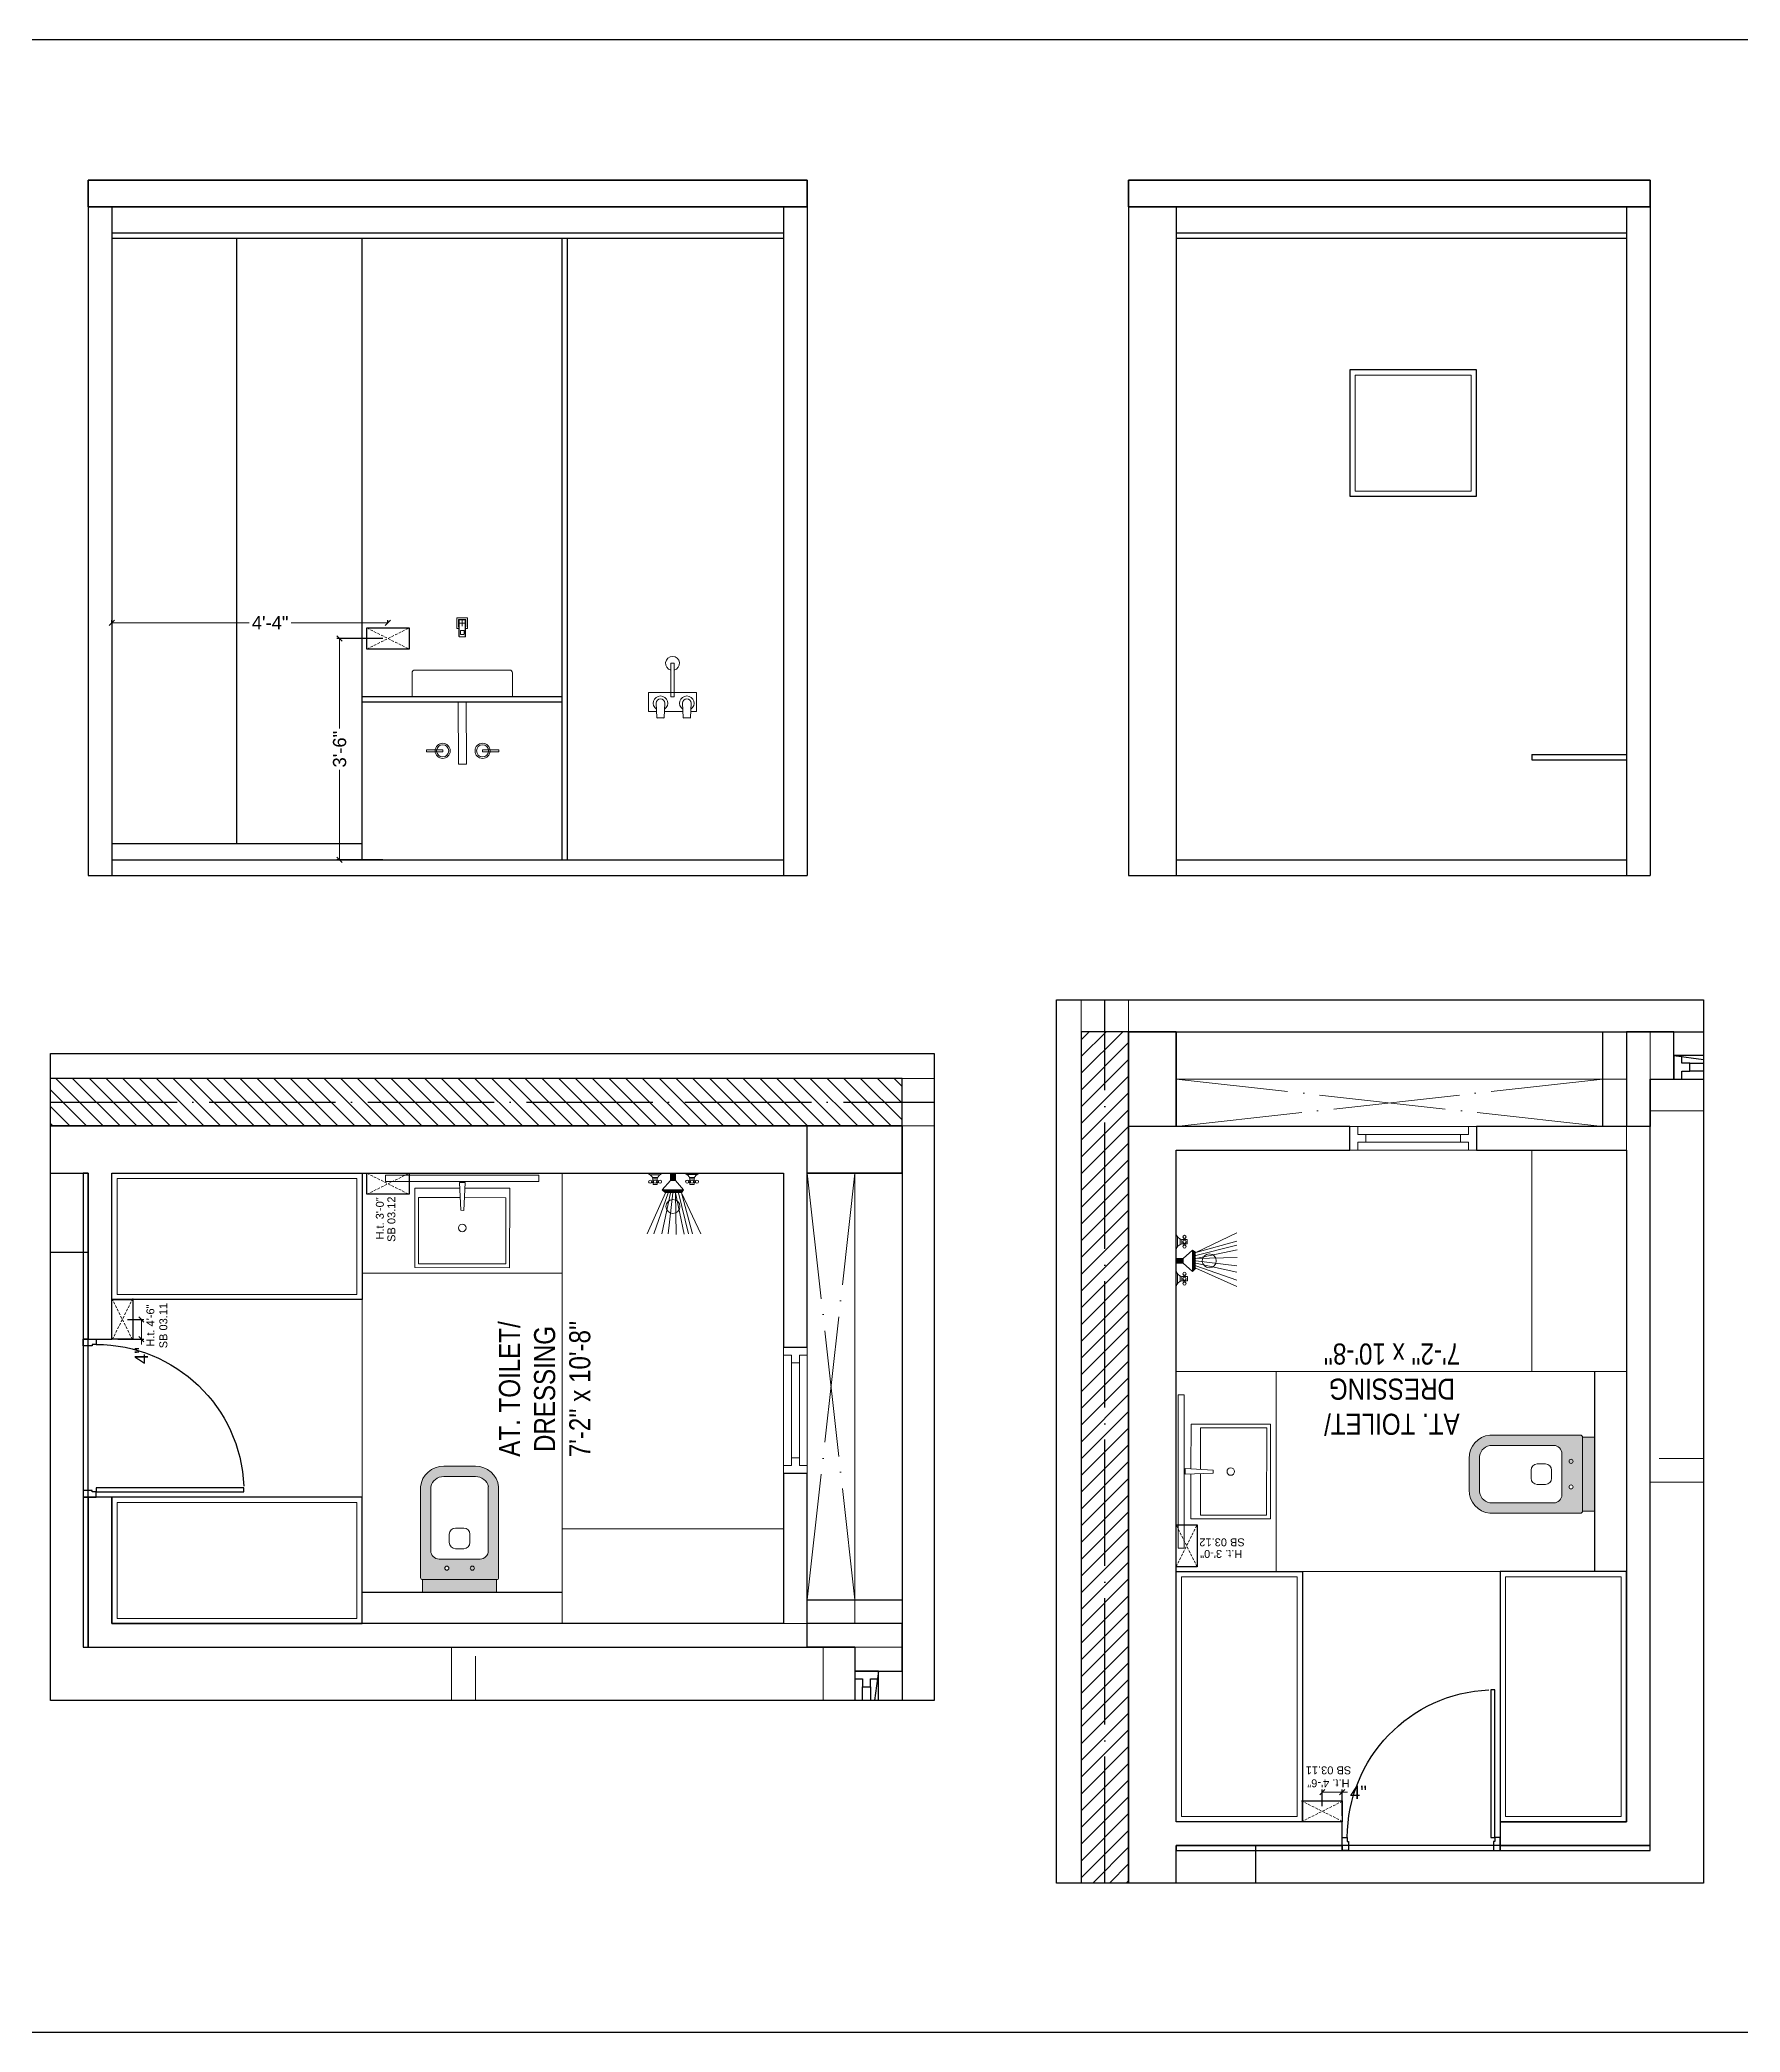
# Model space of a CAD drawing. Header units: millimetres. Extents: x 56222 to 3066687, y -650199 to -121287.
# Drawn here: x 157584.4 to 157907.1, y -179034.3 to -178656.1 of the extents above; entities that cross this region are included whole.
import ezdxf

# ---------------------------------------------------------------- set-up
doc = ezdxf.new("R2010")
doc.units = ezdxf.units.MM
doc.header["$MEASUREMENT"] = 0
doc.header["$PDMODE"] = 35
for name, pattern in [('ACAD_ISO02W100', [15, 12, -3]), ('ACAD_ISO04W100', [30, 24, -3, 0, -3]), ('DASHED', [0.75, 0.5, -0.25])]:
    doc.linetypes.add(name, pattern=pattern)
doc.layers.get('Defpoints').update_dxf_attribs({"color": 220})
for name, color, linetype in [('AR DOOR', 40, 'Continuous'), ('AR ELE-5', 134, 'Continuous'), ('str coll', 6, 'Continuous')]:
    doc.layers.add(name, color=color, linetype=linetype)
for name, color, linetype, lineweight in [('COLUMN', 1, 'Continuous', 30), ('dim05', 1, 'Continuous', 13), ('Electrical', 84, 'Continuous', 30), ('ELEVATION ( SPIRAL STAIR )', 250, 'Continuous', 9), ('FIRST FLOOR ( TEXT )', 7, 'Continuous', 9), ('Flooring', 253, 'Continuous', 30), ('FURNITURE', 32, 'Continuous', 9), ('GROUND FLOOR', 7, 'Continuous', 9), ('GROUND FLOOR  ( HATCH )', 251, 'Continuous', 9), ('GROUND FLOOR  ( PLINE )', 251, 'Continuous', 30), ('HACHA', 253, 'Continuous', 5), ('INT-MISCELLENOUS', 250, 'Continuous', 0), ('SECOND FLOOR', 7, 'Continuous', 9), ('SECOND FLOOR  ( PLINE )', 251, 'Continuous', 30), ('SECOND FLOOR ( DW_RAIL )', 7, 'Continuous', 9), ('SECOND FLOOR ( PLine )', 7, 'Continuous', 30), ('UTILITY', 48, 'Continuous', 9), ('wall', 7, 'Continuous', 30), ('X_PLOT', 1, 'Continuous', 9), ('XX~SLAB ( BEAM )~ ( DIM )', 7, 'Continuous', 9), ('XX~STR BEAM', 5, 'ACAD_ISO02W100', 9)]:
    doc.layers.add(name, color=color, linetype=linetype, lineweight=lineweight)
doc.layers.add('XX~SLAB ( PLINE )', color=251, linetype='Continuous', plot=False)
doc.styles.add('Arial', font='arial.ttf')
doc.styles.add('KATHA', font='swissc.ttf')
doc.styles.get("Standard").update_dxf_attribs({"font": 'arial.ttf', "height": 6})
doc.dimstyles.new('ISO-25', dxfattribs={"dimtxt": 2.5, "dimasz": 1, "dimexe": 0.5, "dimexo": 1, "dimtad": 0, "dimdec": 1, "dimlunit": 4, "dimtxsty": 'Standard', "dimblk": 'OBLIQUE', "dimcen": 2.5, "dimclrd": 1, "dimclre": 1, "dimclrt": 5, "dimadec": 0, "dimazin": 0, "dimtfac": 1, "dimtdec": 1, "dimtmove": 0, "dimatfit": 3, "dimfxl": 1, "dimlwd": -1, "dimarcsym": 0})

# ---------------------------------------------------------------- blocks, each defined once
blk = doc.blocks.new('*U117')
for points in [[(-1160, 0), (-1120, 0), (-1120, 30), (-1110, 30), (-1110, 100), (-1160, 100)], [(0, 0), (0, -1120), (-30, -1120), (-30, 0)], [(40, 0), (0, 0), (0, 30), (-10, 30), (-10, 100), (40, 100)]]:
    blk.add_lwpolyline(points, close=True)
at = {"layer": 'AR ELE-5', "linetype": 'ByBlock', "ltscale": 15}
blk.add_arc((2, 1), 1122, 180.0347, 267.627, dxfattribs=at)
blk = doc.blocks.new('A$C3EC62B37')
at = {"layer": 'FURNITURE', "lineweight": 30, "ltscale": 0.25, "true_color": 0xffffff}
h = blk.add_hatch(color=7, dxfattribs=at)
h.dxf.hatch_style = 1
h.paths.add_polyline_path([(-12.22, 0), (-12.22, 2.35), (-26.26, 2.35), (-26.26, 0)])
h.paths.add_polyline_path([(-26.26, 2.35), (-12.22, 2.35, 0.414214), (-11.83, 2.74), (-11.83, 19.96, 0.388639), (-16.24, 23.87), (-22.38, 23.87, 0.379499), (-26.65, 19.96), (-26.65, 2.74, 0.414214)])
h.paths.add_polyline_path([(-15.35, 6.26), (-23.13, 6.26, -0.414214), (-24.7, 7.83), (-24.7, 19.96, -0.349567), (-22.37, 21.91), (-16.24, 21.91, -0.364948), (-13.78, 19.96), (-13.78, 7.83, -0.414214)], flags=16)
h.paths.add_polyline_path([(-18.46, 8.22), (-20.02, 8.22, -0.414214), (-21.2, 9.39), (-21.2, 10.96, -0.414214), (-20.02, 12.13), (-18.46, 12.13, -0.414214), (-17.28, 10.96), (-17.28, 9.39, -0.414214)], flags=0)
h.paths.add_polyline_path([(-22.06, 4.53, -1), (-21.27, 4.53, -1)], flags=16)
at = {"layer": 'FURNITURE', "color": 0, "linetype": 'ByBlock', "lineweight": -2}
for p, q in [((-22.24, 23.87), (-16.24, 23.87)), ((-26.65, 2.74), (-26.65, 19.96)), ((-24.7, 7.83), (-24.7, 19.96)), ((-22.24, 21.91), (-16.24, 21.91)), ((-13.78, 7.83), (-13.78, 19.96)), ((-11.83, 2.74), (-11.83, 19.96)), ((-20.02, 12.13), (-18.46, 12.13)), ((-21.2, 9.39), (-21.2, 10.96)), ((-20.02, 8.22), (-18.46, 8.22)), ((-17.28, 9.39), (-17.28, 10.96)), ((-23.13, 6.26), (-15.35, 6.26)), ((-26.26, 2.35), (-12.22, 2.35)), ((-26.26, 2.35), (-26.26, 0)), ((-26.26, 0), (-12.22, 0)), ((-26.26, 0), (-12.22, 0)), ((-12.22, 2.35), (-12.22, 0))]:
    blk.add_line(p, q, dxfattribs=at)
for centre in [(-21.66, 4.53), (-16.81, 4.53)]:
    blk.add_circle(centre, 0.391, dxfattribs=at)
for centre, radius, start, end in [((-22.31, 19.5), 4.37, 89.0873, 174.0395), ((-16.17, 19.5), 4.37, 5.9605, 90.9127), ((-22.31, 19.48), 2.44, 88.437, 168.6348), ((-16.17, 19.48), 2.44, 11.3652, 91.563), ((-20.02, 10.96), 1.17, 90, 180), ((-18.46, 10.96), 1.17, 0, 90), ((-23.13, 7.83), 1.57, 180, 270), ((-20.02, 9.39), 1.17, 180, 270), ((-18.46, 9.39), 1.17, 270, 0), ((-15.35, 7.83), 1.57, 270, 0), ((-26.26, 2.74), 0.391, 180, 270), ((-12.22, 2.74), 0.391, 270, 0)]:
    blk.add_arc(centre, radius, start, end, dxfattribs=at)
blk = doc.blocks.new('A$C07311617')
at = {"layer": 'UTILITY'}
h = blk.add_hatch(color=7, dxfattribs=at)
h.paths.add_polyline_path([(-3.13, 2.02), (-3.13, 0), (-3.74, 0), (-3.74, 0.46), (-3.74, 1.42)])
h.paths.add_polyline_path([(-3.13, 0), (-3.13, -0.46), (-3.13, -2.02), (-3.74, -1.59), (-3.74, -0.46), (-3.74, 0)])
h = blk.add_hatch(color=7, dxfattribs=at)
h.paths.add_polyline_path([(0, 0.46), (0, 0), (-1.35, 0), (-1.35, 0.46)])
h.paths.add_polyline_path([(0, 0), (0, -0.46), (-1.35, -0.46), (-1.35, 0)])
at = {"layer": 'UTILITY', "color": 7}
for p, q in [((-3.74, 1.42), (-11.52, 4.9)), ((-1.74, 3.79), (-1.74, 4.05)), ((-1.47, 3.79), (-1.47, 4.05)), ((-0.8, 3.9), (-0.8, 2.88)), ((-0.27, 2.44), (-0.27, 4.33)), ((-3.74, 0.94), (-11.52, 3.66)), ((-3.74, 0.46), (-11.52, 2.15)), ((-3.74, 0), (-11.52, 0.93)), ((-3.13, 2.02), (-3.74, 1.42)), ((-3.13, -0.46), (-3.13, 2.02)), ((-1.35, 0.46), (-3.13, 2.02)), ((-3.13, 0.46), (-3.13, 1.42)), ((-1.74, 2.99), (-1.74, 2.72)), ((-1.47, 2.99), (-1.47, 2.72)), ((-1.35, -0.46), (-1.35, 0.46)), ((-1.35, 0.46), (0, 0.46)), ((0, -0.46), (0, 0.46)), ((-3.74, -0.46), (-11.62, -0.61)), ((-3.74, -0.46), (-11.57, -2.09)), ((-3.74, -1.03), (-11.52, -2.96)), ((-3.74, -1.59), (-11.52, -5.3)), ((-3.74, -1.59), (-11.52, -3.73)), ((-3.74, -1.59), (-3.13, -2.02)), ((-3.13, -0.46), (-3.13, -2.02)), ((-1.35, -0.46), (-3.13, -2.02)), ((-1.74, -3.22), (-1.74, -2.95)), ((-1.47, -3.22), (-1.47, -2.95)), ((-1.35, -0.46), (0, -0.46)), ((-0.8, -4.13), (-0.8, -3.11)), ((-0.27, -2.68), (-0.27, -4.56)), ((-1.74, -4.02), (-1.74, -4.29)), ((-1.47, -4.02), (-1.47, -4.29))]:
    blk.add_line(p, q, dxfattribs=at)
for points in [[(-1.07, 2.99), (-2.14, 2.99), (-2.14, 3.79), (-1.07, 3.79)], [(-1.07, -3.22), (-2.14, -3.22), (-2.14, -4.02), (-1.07, -4.02)]]:
    blk.add_lwpolyline(points, close=True, dxfattribs=at)
for points in [[(-1.35, 0.46), (-3.13, 2.02)], [(-3.13, -2.02), (-1.35, -0.46)]]:
    blk.add_lwpolyline(points, dxfattribs=at)
for centre, radius in [((-1.6, 4.32), 0.298), ((-6.31, 0), 1.33), ((-1.6, 3.39), 0.298), ((-1.6, 2.45), 0.298), ((-1.6, -2.69), 0.298), ((-1.6, -3.62), 0.298), ((-1.6, -4.55), 0.298)]:
    blk.add_circle(centre, radius, dxfattribs=at)
for centre, start, end in [((-1.47, 5.26), 285.2551, 344.7449), ((-1.47, 1.52), 15.2551, 74.7449), ((-1.47, -1.75), 285.2551, 344.7449), ((-1.47, -5.49), 15.2551, 74.7449)]:
    blk.add_arc(centre, 1.52, start, end, dxfattribs=at)
blk = doc.blocks.new('_Oblique')
at = {"layer": 'wall', "color": 0, "lineweight": -2}
blk.add_line((-0.5, -0.5), (0.5, 0.5), dxfattribs=at)
blk = doc.blocks.new('*D304')
at = {"layer": 'Defpoints', "color": 0, "lineweight": 25, "transparency": 16777216}
for p in [(157600.05, -178899.04, -0.13), (157598.18, -178902.79, -0.13), (157603.66, -178902.79)]:
    blk.add_point(p, dxfattribs=at)
at = {"layer": 'dim05', "color": 1, "linetype": 'Continuous', "lineweight": -2, "transparency": 16777216}
for p, q in [((157601.05, -178899.04), (157604.16, -178899.04)), ((157599.18, -178902.79), (157604.16, -178902.79))]:
    blk.add_line(p, q, dxfattribs=at)
at = {"layer": 'dim05', "color": 1, "linetype": 'Continuous', "transparency": 16777216}
for p, q in [((157603.66, -178899.04), (157603.66, -178902.79)), ((157603.66, -178902.79), (157603.66, -178903.79))]:
    blk.add_line(p, q, dxfattribs=at)
at = {"layer": 'dim05', "color": 1, "transparency": 16777216}
for p, rotation in [((157603.66, -178899.04), 90), ((157603.66, -178902.79), 270)]:
    blk.add_blockref('_Oblique', p, dxfattribs=dict(at, rotation=rotation))
at = {"layer": 'dim05', "color": 5, "lineweight": 25, "transparency": 16777216, "insert": (157603.66, -178905.9), "char_height": 2.5, "attachment_point": 5, "rotation": 90, "style": 'Arial'}
blk.add_mtext('4"', dxfattribs=at)
blk = doc.blocks.new('*D305')
at = {"layer": 'Defpoints', "color": 0, "lineweight": 25, "transparency": 16777216}
for p in [(157831.54, -178988.81), (157827.79, -178992.42, -0.13), (157831.54, -178994.29, -0.13)]:
    blk.add_point(p, dxfattribs=at)
at = {"layer": 'dim05', "color": 1, "linetype": 'Continuous', "lineweight": -2, "transparency": 16777216}
for p, q in [((157827.79, -178991.42), (157827.79, -178988.31)), ((157831.54, -178993.29), (157831.54, -178988.31))]:
    blk.add_line(p, q, dxfattribs=at)
at = {"layer": 'dim05', "color": 1, "linetype": 'Continuous', "transparency": 16777216}
for p, q in [((157827.79, -178988.81), (157831.54, -178988.81)), ((157831.54, -178988.81), (157832.54, -178988.81))]:
    blk.add_line(p, q, dxfattribs=at)
at = {"layer": 'dim05', "color": 1, "transparency": 16777216, "rotation": 180}
blk.add_blockref('_Oblique', (157827.79, -178988.81), dxfattribs=at)
at = {"layer": 'dim05', "color": 1, "transparency": 16777216}
blk.add_blockref('_Oblique', (157831.54, -178988.81), dxfattribs=at)
at = {"layer": 'dim05', "color": 5, "lineweight": 25, "transparency": 16777216, "insert": (157834.65, -178988.81), "char_height": 2.5, "attachment_point": 5, "style": 'Arial'}
blk.add_mtext('4"', dxfattribs=at)
blk = doc.blocks.new('28')
at = {"layer": 'INT-MISCELLENOUS'}
for p, q in [((2734, 15226), (2801, 15226)), ((2734, 15158), (2734, 15225)), ((2744, 15215), (2744, 15169)), ((2744, 15214), (2744, 15170)), ((2791, 15215), (2745, 15215)), ((2745, 15214), (2745, 15170)), ((2746, 15213), (2745, 15191)), ((2745, 15190), (2745, 15169)), ((2790, 15215), (2746, 15215)), ((2790, 15215), (2746, 15215)), ((2746, 15213), (2748, 15212)), ((2789, 15213), (2747, 15213)), ((2748, 15212), (2748, 15105)), ((2788, 15192), (2748, 15192)), ((2763, 15192), (2773, 15192)), ((2768, 15212), (2768, 15172)), ((2788, 15212), (2790, 15213)), ((2788, 15105), (2788, 15212)), ((2791, 15191), (2790, 15213)), ((2791, 15170), (2791, 15214)), ((2791, 15169), (2791, 15190)), ((2792, 15169), (2792, 15215)), ((2792, 15170), (2792, 15214)), ((2802, 15225), (2802, 15158)), ((2747, 15158), (2734, 15158)), ((2745, 15169), (2745, 15169)), ((2745, 15169), (2747, 15169)), ((2746, 15168), (2747, 15168)), ((2746, 15168), (2747, 15168)), ((2747, 15166), (2747, 15105)), ((2788, 15104), (2748, 15104)), ((2748, 15104), (2748, 15104)), ((2756, 15143), (2756, 15122)), ((2778, 15145), (2758, 15145)), ((2758, 15120), (2778, 15120)), ((2780, 15122), (2780, 15143)), ((2788, 15104), (2788, 15104)), ((2789, 15169), (2790, 15169)), ((2789, 15168), (2791, 15168)), ((2789, 15168), (2790, 15168)), ((2789, 15168), (2790, 15168)), ((2789, 15105), (2789, 15166)), ((2801, 15158), (2789, 15158)), ((2790, 15169), (2790, 15169))]:
    blk.add_line(p, q, dxfattribs=at)
for centre, radius, start, end in [((2734, 15225), 0.5, 90, 180), ((2745, 15215), 0.5, 90, 180), ((2746, 15214), 1.75, 90, 180), ((2746, 15214), 1.54, 90, 180), ((2745, 15190), 0.5, 176.8709, 180.0001), ((2747, 15213), 0.5, 90, 176.8709), ((2789, 15213), 0.5, 3.1291, 90), ((2790, 15214), 1.75, 0, 90), ((2790, 15214), 1.54, 0, 90), ((2791, 15215), 0.5, 0, 90), ((2790, 15190), 0.5, 0, 3.1291), ((2801, 15225), 0.5, 0, 90), ((2734, 15158), 0.5, 180, 270), ((2746, 15170), 1.75, 180, 270), ((2745, 15169), 0.5, 180, 270), ((2746, 15170), 1.54, 180, 270), ((2745, 15169), 0.5, 180.0001, 270), ((2748, 15105), 0.5, 180, 270), ((2788, 15105), 0.5, 270, 0), ((2790, 15170), 1.75, 270, 0), ((2790, 15170), 1.54, 270, 0), ((2790, 15169), 0.5, 270, 359.9999), ((2791, 15169), 0.5, 270, 0), ((2801, 15158), 0.5, 270, 0)]:
    blk.add_arc(centre, radius, start, end, dxfattribs=at)
blk.add_ellipse((2789, 15166), major_axis=(0, -3.5), ratio=0.087489, start_param=4.267199, end_param=4.712542, dxfattribs=at)
for points, knots in [([(2747, 15169), (2747, 15169), (2747, 15169), (2747, 15169), (2747, 15168), (2747, 15167), (2747, 15167), (2747, 15166)], [0.1341546, 0.1341546, 0.1341546, 0.1341546, 0.2729105, 0.4084535, 0.5742392, 0.7712264, 1, 1, 1, 1]), ([(2756, 15143), (2756, 15143), (2756, 15144), (2756, 15144), (2757, 15145), (2757, 15145), (2758, 15145)], [0, 0, 0, 0, 0.263778, 0.516477, 0.767899, 1, 1, 1, 1]), ([(2758, 15120), (2757, 15120), (2757, 15120), (2756, 15121), (2756, 15122), (2756, 15122), (2756, 15122)], [0, 0, 0, 0, 0.263778, 0.516477, 0.767899, 1, 1, 1, 1]), ([(2778, 15145), (2778, 15145), (2779, 15145), (2780, 15144), (2780, 15144), (2780, 15143), (2780, 15143)], [0, 0, 0, 0, 0.263778, 0.516477, 0.767899, 1, 1, 1, 1]), ([(2780, 15122), (2780, 15122), (2780, 15121), (2780, 15121), (2779, 15120), (2778, 15120), (2778, 15120)], [0, 0, 0, 0, 0.263778, 0.516477, 0.767899, 1, 1, 1, 1]), ([(2789, 15168), (2789, 15168), (2789, 15168), (2789, 15169), (2789, 15169), (2789, 15169), (2789, 15169), (2789, 15169)], [0, 0, 0, 0, 0.01693, 0.2332864, 0.4356781, 0.6238469, 0.7791071, 0.7791071, 0.7791071, 0.7791071])]:
    blk.add_open_spline(points, degree=3, knots=knots, dxfattribs=at)
blk = doc.blocks.new('*D307')
at = {"layer": 'Defpoints', "color": 0, "lineweight": 25, "transparency": 16777216}
for p in [(157650.46, -178769.78), (157641.29, -178811.78), (157650.46, -178811.78)]:
    blk.add_point(p, dxfattribs=at)
at = {"layer": 'dim05', "color": 1, "linetype": 'Continuous', "lineweight": -2, "transparency": 16777216}
for p, q in [((157649.46, -178769.78), (157640.79, -178769.78)), ((157649.46, -178811.78), (157640.79, -178811.78))]:
    blk.add_line(p, q, dxfattribs=at)
at = {"layer": 'dim05', "color": 1, "linetype": 'Continuous', "transparency": 16777216}
for p, q in [((157641.29, -178769.78), (157641.29, -178786.83)), ((157641.29, -178811.78), (157641.29, -178794.72))]:
    blk.add_line(p, q, dxfattribs=at)
at = {"layer": 'dim05', "color": 1, "transparency": 16777216}
for p, rotation in [((157641.29, -178769.78), 90), ((157641.29, -178811.78), 270)]:
    blk.add_blockref('_Oblique', p, dxfattribs=dict(at, rotation=rotation))
at = {"layer": 'dim05', "color": 5, "lineweight": 25, "transparency": 16777216, "insert": (157641.29, -178790.78), "char_height": 2.5, "attachment_point": 5, "rotation": 90, "style": 'Arial'}
blk.add_mtext('3\'-6"', dxfattribs=at)
blk = doc.blocks.new('*D308')
at = {"layer": 'Defpoints', "color": 0, "lineweight": 25, "transparency": 16777216}
for p in [(157598.05, -178766.78), (157598.05, -178767.78, -0.13), (157650.46, -178767.78)]:
    blk.add_point(p, dxfattribs=at)
at = {"layer": 'dim05', "color": 1, "linetype": 'Continuous', "lineweight": -2, "transparency": 16777216}
for p, q in [((157598.05, -178766.78), (157598.05, -178766.28)), ((157650.46, -178766.78), (157650.46, -178766.28))]:
    blk.add_line(p, q, dxfattribs=at)
at = {"layer": 'dim05', "color": 1, "linetype": 'Continuous', "transparency": 16777216}
for p, q in [((157598.05, -178766.78), (157624.1, -178766.78)), ((157650.46, -178766.78), (157632.1, -178766.78))]:
    blk.add_line(p, q, dxfattribs=at)
at = {"layer": 'dim05', "color": 1, "transparency": 16777216, "rotation": 180}
blk.add_blockref('_Oblique', (157598.05, -178766.78), dxfattribs=at)
at = {"layer": 'dim05', "color": 1, "transparency": 16777216}
blk.add_blockref('_Oblique', (157650.46, -178766.78), dxfattribs=at)
at = {"layer": 'dim05', "color": 5, "lineweight": 25, "transparency": 16777216, "insert": (157628.1, -178766.78), "char_height": 2.5, "attachment_point": 5, "style": 'Arial'}
blk.add_mtext('4\'-4"', dxfattribs=at)
blk = doc.blocks.new('404COK-E')
for p, q in [((0.82, 0, 1), (0.7, -2.68, 1)), ((-0.82, 0, 1), (-0.7, -2.68, 1)), ((-0.57, -2.8, 1), (0.57, -2.8, 1))]:
    blk.add_line(p, q)
for centre, radius, start, end in [((0, 0, 1), 1.38, 304.096, 235.904), ((0, 0, 1), 0.824, 0, 180), ((-0.57, -2.68, 1), 0.125, 180, 270), ((0.57, -2.68, 1), 0.125, 270, 0)]:
    blk.add_arc(centre, radius, start, end)

msp = doc.modelspace()

# ---------------------------------------------------------------- hatches: boundary and pattern name
at = {"layer": 'GROUND FLOOR  ( HATCH )'}
h = msp.add_hatch(dxfattribs=at)
h.set_pattern_fill('ANSI31', color=6, scale=18, angle=180, style=0)
h.set_pattern_definition([(225, (274322.7213, -341463.5928), (1.590990258, -1.590990258), [])])
h.paths.add_polyline_path([(157791.035, -178844.418), (157782.035, -178844.418), (157782.035, -179006.046), (157791.035, -179006.046)])
h = msp.add_hatch(dxfattribs=at)
h.set_pattern_fill('ANSI31', color=6, scale=18, angle=90, style=0)
h.set_pattern_definition([(135, (-4871.1203, -295393.975), (-1.590990258, -1.590990258), [])])
h.paths.add_polyline_path([(157748.054, -178862.289), (157748.054, -178853.289), (157586.427, -178853.289), (157586.427, -178862.289)])

# ---------------------------------------------------------------- linework, layer by layer
at = {"color": 6, "lineweight": 30}
for p, q in [((157598.054, -178692.776), (157725.554, -178692.776)), ((157598.054, -178693.776), (157725.554, -178693.776)), ((157800.035, -178692.776), (157885.535, -178692.776)), ((157800.035, -178693.776), (157885.535, -178693.776))]:
    msp.add_line(p, q, dxfattribs=at)
at = {"layer": 'COLUMN', "elevation": -0.126}
for points in [[(157800.035, -178862.418), (157791.035, -178862.418), (157791.035, -178844.418), (157800.035, -178844.418)], [(157730.054, -178871.289), (157730.054, -178862.289), (157748.054, -178862.289), (157748.054, -178871.289)]]:
    msp.add_lwpolyline(points, close=True, dxfattribs=at)
for points in [[(157890.035, -178853.418), (157890.035, -178862.418), (157881.035, -178862.418), (157881.035, -178844.418), (157890.035, -178844.418)], [(157739.054, -178961.289), (157730.054, -178961.289), (157730.054, -178952.289), (157748.054, -178952.289), (157748.054, -178961.289)]]:
    msp.add_lwpolyline(points, dxfattribs=at)
at = {"layer": 'dim05', "color": 1, "lineweight": 35}
for p, q in [((157593.554, -178682.776), (157730.054, -178682.776)), ((157593.554, -178682.776), (157593.554, -178687.837)), ((157730.054, -178682.776), (157730.054, -178687.837)), ((157791.035, -178682.776), (157890.035, -178682.776)), ((157791.035, -178682.776), (157791.035, -178687.837, -0.126)), ((157890.035, -178682.776), (157890.035, -178687.837, -0.126)), ((157593.554, -178687.837), (157730.054, -178687.837)), ((157791.035, -178687.837), (157890.035, -178687.837))]:
    msp.add_line(p, q, dxfattribs=at)
at = {"layer": 'ELEVATION ( SPIRAL STAIR )', "color": 5, "elevation": -0.126}
for points in [[(157679.114, -178872.836), (157679.114, -178871.68), (157650.015, -178871.68), (157650.015, -178872.836)], [(157801.583, -178913.359), (157800.426, -178913.359), (157800.426, -178942.458), (157801.583, -178942.458)]]:
    msp.add_lwpolyline(points, close=True, dxfattribs=at)
at = {"layer": 'Flooring', "ltscale": 4}
for p, q in [((157598.054, -178811.776), (157725.554, -178811.776)), ((157800.035, -178811.776), (157885.535, -178811.776))]:
    msp.add_line(p, q, dxfattribs=at)
at = {"layer": 'FURNITURE', "lineweight": 30}
for p, q in [((157621.804, -178808.776), (157621.804, -178693.776)), ((157645.554, -178811.776, -0.126), (157645.554, -178693.776, -0.126)), ((157867.535, -178791.776, -0.126), (157885.535, -178791.776, -0.126)), ((157867.535, -178791.776, -0.126), (157867.535, -178792.776, -0.126)), ((157867.535, -178792.776, -0.126), (157885.535, -178792.776, -0.126)), ((157645.554, -178808.776), (157598.054, -178808.776)), ((157593.554, -178886.343, -0.126), (157586.427, -178886.343, -0.126)), ((157593.554, -178902.789, -0.126), (157592.592, -178902.789, -0.126)), ((157593.554, -178932.789, -0.126), (157592.592, -178932.789, -0.126)), ((157815.089, -178998.918, -0.126), (157815.089, -179006.046, -0.126)), ((157831.535, -178998.918, -0.126), (157831.535, -178999.88, -0.126)), ((157861.535, -178998.918, -0.126), (157861.535, -178999.88, -0.126))]:
    msp.add_line(p, q, dxfattribs=at)
at = {"layer": 'FURNITURE'}
for p, q in [((157683.554, -178890.289, -0.126), (157645.554, -178890.289, -0.126)), ((157819.035, -178908.918, -0.126), (157819.035, -178946.918, -0.126))]:
    msp.add_line(p, q, dxfattribs=at)
at = {"layer": 'FURNITURE', "elevation": -0.126}
for points in [[(157885.535, -178908.918), (157867.535, -178908.918), (157867.535, -178866.918), (157885.535, -178866.918)], [(157599.054, -178872.289), (157644.554, -178872.289), (157644.554, -178894.289), (157599.054, -178894.289)], [(157664.275, -178878.33), (157664.846, -178878.331), (157665.104, -178873.034), (157664.024, -178873.033)], [(157807.076, -178928.198), (157807.077, -178927.626), (157801.78, -178927.368), (157801.779, -178928.448)], [(157599.054, -178955.789), (157644.554, -178955.789), (157644.554, -178933.789), (157599.054, -178933.789)], [(157683.554, -178956.789), (157683.554, -178938.789), (157725.554, -178938.789), (157725.554, -178956.789)], [(157801.035, -178993.418), (157801.035, -178947.918), (157823.035, -178947.918), (157823.035, -178993.418)], [(157884.535, -178993.418), (157884.535, -178947.918), (157862.535, -178947.918), (157862.535, -178993.418)]]:
    msp.add_lwpolyline(points, close=True, dxfattribs=at)
at = {"layer": 'FURNITURE', "lineweight": 30, "elevation": -0.126}
for points in [[(157593.554, -178961.289), (157593.554, -178871.289), (157592.592, -178871.289), (157592.592, -178961.289)], [(157598.054, -178895.289), (157598.054, -178871.289), (157645.554, -178871.289), (157645.554, -178895.289)], [(157824.035, -178994.418), (157800.035, -178994.418), (157800.035, -178946.918), (157824.035, -178946.918)], [(157890.035, -178998.918), (157800.035, -178998.918), (157800.035, -178999.88), (157890.035, -178999.88)]]:
    msp.add_lwpolyline(points, close=True, dxfattribs=at)
at = {"layer": 'FURNITURE', "elevation": -0.126}
for points in [[(157665.052, -178874.114), (157673.563, -178874.128), (157673.554, -178889.222), (157655.554, -178889.202), (157655.563, -178874.108), (157664.075, -178874.113)], [(157664.964, -178875.914), (157672.841, -178875.928), (157672.834, -178888.502), (157656.275, -178888.482), (157656.282, -178875.909), (157664.16, -178875.914)], [(157802.86, -178927.421), (157802.875, -178918.91), (157817.969, -178918.918), (157817.948, -178936.918), (157802.854, -178936.91), (157802.86, -178928.397)], [(157804.661, -178927.508), (157804.675, -178919.631), (157817.248, -178919.638), (157817.228, -178936.198), (157804.655, -178936.191), (157804.66, -178928.312)]]:
    msp.add_lwpolyline(points, dxfattribs=at)
at = {"layer": 'FURNITURE', "lineweight": 30, "elevation": -0.126}
for points in [[(157598.054, -178956.789), (157645.554, -178956.789), (157645.554, -178932.789), (157598.054, -178932.789), (157598.054, -178956.789)], [(157885.535, -178994.418), (157885.535, -178946.918), (157861.535, -178946.918), (157861.535, -178994.418), (157885.535, -178994.418)]]:
    msp.add_lwpolyline(points, dxfattribs=at)
at = {"layer": 'FURNITURE'}
for centre in [(157664.558, -178881.675, -0.126), (157810.422, -178927.914, -0.126)]:
    msp.add_circle(centre, 0.72, dxfattribs=at)
at = {"layer": 'GROUND FLOOR'}
for p, q in [((157782.035, -179006.046, -0.126), (157782.035, -178838.377, -0.126)), ((157791.035, -179006.046, -0.126), (157791.035, -178838.377, -0.126)), ((157586.427, -178853.289, -0.126), (157754.095, -178853.289, -0.126)), ((157586.427, -178862.289, -0.126), (157754.095, -178862.289, -0.126)), ((157645.554, -178956.789, -0.126), (157645.554, -178871.289, -0.126)), ((157683.554, -178956.789, -0.126), (157683.554, -178871.289, -0.126)), ((157885.535, -178908.918, -0.126), (157800.035, -178908.918, -0.126)), ((157885.535, -178946.918, -0.126), (157800.035, -178946.918, -0.126))]:
    msp.add_line(p, q, dxfattribs=at)
at = {"layer": 'GROUND FLOOR', "color": 1, "linetype": 'ACAD_ISO04W100'}
for p, q in [((157786.535, -179006.046, -0.126), (157786.535, -178844.418, -0.126)), ((157586.427, -178857.789, -0.126), (157748.054, -178857.789, -0.126))]:
    msp.add_line(p, q, dxfattribs=at)
at = {"layer": 'GROUND FLOOR', "color": 6, "lineweight": 30, "elevation": -0.126}
for points in [[(157791.035, -179006.046), (157791.035, -178844.418), (157782.035, -178844.418), (157782.035, -179006.046)], [(157586.427, -178862.289), (157748.054, -178862.289), (157748.054, -178853.289), (157586.427, -178853.289)]]:
    msp.add_lwpolyline(points, dxfattribs=at)
at = {"layer": 'GROUND FLOOR  ( PLINE )', "elevation": -0.126}
for points in [[(157879.535, -178946.918), (157879.535, -178908.918)], [(157645.554, -178950.789), (157683.554, -178950.789)]]:
    msp.add_lwpolyline(points, dxfattribs=at)
at = {"layer": 'HACHA', "color": 5, "lineweight": 30}
for p, q in [((157683.554, -178811.776, -0.126), (157683.554, -178693.776, -0.126)), ((157684.554, -178811.776, -0.126), (157684.554, -178693.776, -0.126))]:
    msp.add_line(p, q, dxfattribs=at)
at = {"layer": 'SECOND FLOOR'}
for p, q in [((157791.035, -178844.418, -0.126), (157900.132, -178844.418, -0.126)), ((157800.035, -178862.418, -0.126), (157800.035, -178844.418, -0.126)), ((157885.535, -178994.418, -0.126), (157885.535, -178844.418, -0.126)), ((157890.035, -178994.418, -0.126), (157890.035, -178844.418, -0.126)), ((157800.035, -178853.418, -0.126), (157885.535, -178853.418, -0.126)), ((157890.035, -178859.418, -0.126), (157900.132, -178859.418, -0.126)), ((157748.054, -178862.289, -0.126), (157748.054, -178971.385, -0.126)), ((157885.535, -178862.418, -0.126), (157800.035, -178862.418, -0.126)), ((157800.035, -178994.418, -0.126), (157800.035, -178866.918, -0.126)), ((157885.535, -178866.918, -0.126), (157800.035, -178866.918, -0.126)), ((157586.427, -178871.289, -0.126), (157593.554, -178871.289, -0.126)), ((157593.554, -178902.789, -0.126), (157593.554, -178871.289, -0.126)), ((157598.054, -178871.289, -0.126), (157725.554, -178871.289, -0.126)), ((157725.554, -178956.789, -0.126), (157725.554, -178871.289, -0.126)), ((157730.054, -178871.289, -0.126), (157748.054, -178871.289, -0.126)), ((157730.054, -178956.789, -0.126), (157730.054, -178871.289, -0.126)), ((157739.054, -178871.289, -0.126), (157739.054, -178956.789, -0.126)), ((157593.554, -178902.789, -0.126), (157598.054, -178902.789, -0.126)), ((157890.035, -178929.918, -0.126), (157900.132, -178929.918, -0.126)), ((157593.554, -178961.289, -0.126), (157593.554, -178932.789, -0.126)), ((157593.554, -178932.789, -0.126), (157598.054, -178932.789, -0.126)), ((157598.054, -178956.789, -0.126), (157748.054, -178956.789, -0.126)), ((157598.054, -178961.289, -0.126), (157593.554, -178961.289, -0.126)), ((157598.054, -178961.289, -0.126), (157748.054, -178961.289, -0.126)), ((157598.054, -178961.289, -0.126), (157598.054, -178961.289, -0.126)), ((157662.554, -178961.289, -0.126), (157662.554, -178971.385, -0.126)), ((157733.054, -178961.289, -0.126), (157733.054, -178971.385, -0.126)), ((157831.535, -178998.918, -0.126), (157831.535, -178994.418, -0.126)), ((157861.535, -178998.918, -0.126), (157861.535, -178994.418, -0.126)), ((157890.035, -178994.418, -0.126), (157890.035, -178994.418, -0.126)), ((157890.035, -178994.418, -0.126), (157890.035, -178998.918, -0.126)), ((157800.035, -179006.046, -0.126), (157800.035, -178998.918, -0.126)), ((157831.535, -178998.918, -0.126), (157800.035, -178998.918, -0.126)), ((157890.035, -178998.918, -0.126), (157861.535, -178998.918, -0.126))]:
    msp.add_line(p, q, dxfattribs=at)
at = {"layer": 'SECOND FLOOR', "color": 1, "linetype": 'ACAD_ISO04W100'}
for p, q in [((157881.035, -178862.418, -0.126), (157800.035, -178853.418, -0.126)), ((157800.035, -178862.418, -0.126), (157881.035, -178853.418, -0.126)), ((157730.054, -178952.289, -0.126), (157739.054, -178871.289, -0.126)), ((157730.054, -178871.289, -0.126), (157739.054, -178952.289, -0.126))]:
    msp.add_line(p, q, dxfattribs=at)
at = {"layer": 'SECOND FLOOR', "linetype": 'ACAD_ISO02W100', "ltscale": 0.7}
for p, q in [((157900.132, -178925.418, -0.126), (157890.035, -178925.418, -0.126)), ((157667.054, -178971.385, -0.126), (157667.054, -178961.289, -0.126))]:
    msp.add_line(p, q, dxfattribs=at)
at = {"layer": 'SECOND FLOOR  ( PLINE )', "elevation": -0.126}
for points in [[(157800.035, -179006.046), (157800.035, -178998.918), (157831.535, -178998.918), (157831.535, -178994.418), (157800.035, -178994.418), (157800.035, -178866.918), (157833.04, -178866.918), (157833.04, -178862.418), (157800.035, -178862.418), (157800.035, -178844.418), (157791.035, -178844.418), (157791.035, -179006.046)], [(157586.427, -178871.289), (157593.554, -178871.289), (157593.554, -178902.789), (157598.054, -178902.789), (157598.054, -178871.289), (157725.554, -178871.289), (157725.554, -178904.294), (157730.054, -178904.294), (157730.054, -178871.289), (157748.054, -178871.289), (157748.054, -178862.289), (157586.427, -178862.289)]]:
    msp.add_lwpolyline(points, dxfattribs=at)
at = {"layer": 'SECOND FLOOR ( DW_RAIL )', "color": 3, "elevation": -0.126}
for points in [[(157833.04, -178866.918), (157834.54, -178866.918), (157834.54, -178865.418), (157836.04, -178865.418), (157836.04, -178863.918), (157854.04, -178863.918), (157854.04, -178865.418), (157855.54, -178865.418), (157855.54, -178866.918), (157857.04, -178866.918), (157857.04, -178862.418), (157855.54, -178862.418), (157855.54, -178863.918), (157854.04, -178863.918), (157854.04, -178865.418), (157836.04, -178865.418), (157836.04, -178863.918), (157834.54, -178863.918), (157834.54, -178862.418), (157833.04, -178862.418), (157833.04, -178866.918), (157857.04, -178866.918), (157857.04, -178862.418), (157833.04, -178862.418)], [(157725.554, -178904.294), (157725.554, -178905.794), (157727.054, -178905.794), (157727.054, -178907.294), (157728.554, -178907.294), (157728.554, -178925.294), (157727.054, -178925.294), (157727.054, -178926.794), (157725.554, -178926.794), (157725.554, -178928.294), (157730.054, -178928.294), (157730.054, -178926.794), (157728.554, -178926.794), (157728.554, -178925.294), (157727.054, -178925.294), (157727.054, -178907.294), (157728.554, -178907.294), (157728.554, -178905.794), (157730.054, -178905.794), (157730.054, -178904.294), (157725.554, -178904.294), (157725.554, -178928.294), (157730.054, -178928.294), (157730.054, -178904.294)]]:
    msp.add_lwpolyline(points, close=True, dxfattribs=at)
at = {"layer": 'SECOND FLOOR ( PLine )', "elevation": -0.126}
for points in [[(157890.035, -178844.418), (157890.035, -178844.418), (157885.535, -178844.418), (157885.535, -178862.418), (157857.04, -178862.418), (157857.04, -178866.918), (157885.535, -178866.918), (157885.535, -178994.418), (157861.535, -178994.418), (157861.535, -178998.918), (157890.035, -178998.918), (157890.035, -178994.418), (157890.035, -178994.418), (157890.035, -178853.418)], [(157890.035, -178853.418), (157894.535, -178853.418), (157894.535, -178844.418), (157890.035, -178844.418)], [(157748.054, -178961.289), (157748.054, -178961.289), (157748.054, -178956.789), (157730.054, -178956.789), (157730.054, -178928.294), (157725.554, -178928.294), (157725.554, -178956.789), (157598.054, -178956.789), (157598.054, -178932.789), (157593.554, -178932.789), (157593.554, -178961.289), (157598.054, -178961.289), (157598.054, -178961.289), (157739.054, -178961.289)], [(157739.054, -178961.289), (157739.054, -178965.789), (157748.054, -178965.789), (157748.054, -178961.289)]]:
    msp.add_lwpolyline(points, dxfattribs=at)
at = {"layer": 'str coll', "color": 252, "lineweight": 5, "true_color": 0x939598, "elevation": -0.126}
for points in [[(157663.798, -178781.776), (157665.31, -178781.776), (157665.388, -178793.66), (157663.876, -178793.66)], [(157660.847, -178790.891), (157657.772, -178790.891), (157657.772, -178791.301), (157660.847, -178791.301)], [(157668.416, -178790.891), (157671.492, -178790.891), (157671.492, -178791.301), (157668.416, -178791.301)]]:
    msp.add_lwpolyline(points, close=True, dxfattribs=at)
at = {"layer": 'str coll', "color": 252, "lineweight": 5, "true_color": 0x939598}
for centre, radius in [((157660.847, -178791.096, -0.126), 1.429), ((157660.847, -178791.096, -0.126), 1.143), ((157668.416, -178791.096, -0.126), 1.429), ((157668.416, -178791.096, -0.126), 1.143)]:
    msp.add_circle(centre, radius, dxfattribs=at)
at = {"layer": 'UTILITY', "ltscale": 3, "elevation": -0.126}
msp.add_lwpolyline([(157704.168, -178774.483), (157704.769, -178774.483), (157704.769, -178780.817), (157704.168, -178780.817)], close=True, dxfattribs=at)
msp.add_lwpolyline([(157674.071, -178780.776), (157655.037, -178780.776), (157655.037, -178776.275, -0.4142136), (157655.537, -178775.775), (157673.571, -178775.775, -0.4142136), (157674.071, -178776.275)], format="xyb", close=True, dxfattribs=at)
at = {"layer": 'UTILITY', "ltscale": 3}
for points, elevation in [([(157701.434, -178783.643), (157699.936, -178783.643), (157699.936, -178780.028), (157709.001, -178780.028), (157709.001, -178783.643), (157707.935, -178783.643)], -0.126), ([(157706.434, -178783.643), (157702.935, -178783.643)], 0.374)]:
    msp.add_lwpolyline(points, dxfattribs=dict(at, elevation=elevation))
msp.add_arc((157704.469, -178774.483, -0.126), 1.322, 283.15447, 256.84553, dxfattribs=at)
at = {"layer": 'wall', "lineweight": 30}
for p, q in [((157593.554, -178687.837, -0.126), (157593.554, -178814.776, -0.126)), ((157598.054, -178687.837, -0.126), (157598.054, -178814.776, -0.126)), ((157725.554, -178687.837, -0.126), (157725.554, -178814.776, -0.126)), ((157730.054, -178687.837, -0.126), (157730.054, -178814.776, -0.126)), ((157791.035, -178687.837, -0.126), (157791.035, -178814.776, -0.126)), ((157800.035, -178687.837, -0.126), (157800.035, -178814.776, -0.126)), ((157885.535, -178687.837, -0.126), (157885.535, -178814.776, -0.126)), ((157890.035, -178687.837, -0.126), (157890.035, -178814.776, -0.126)), ((157593.554, -178814.776), (157730.054, -178814.776)), ((157791.035, -178814.776), (157890.035, -178814.776))]:
    msp.add_line(p, q, dxfattribs=at)
at = {"layer": 'wall', "color": 18, "lineweight": 25, "true_color": 0x000000}
for p, q in [((157645.554, -178780.776, -0.126), (157683.554, -178780.776, -0.126)), ((157645.554, -178781.776, -0.126), (157683.554, -178781.776, -0.126))]:
    msp.add_line(p, q, dxfattribs=at)
at = {"layer": 'wall', "lineweight": 30}
msp.add_lwpolyline([(157857.04, -178718.776), (157833.04, -178718.776), (157833.04, -178742.776), (157857.04, -178742.776)], close=True, dxfattribs=at)
at = {"layer": 'wall', "lineweight": 0}
msp.add_lwpolyline([(157856.04, -178719.776), (157834.04, -178719.776), (157834.04, -178741.776), (157856.04, -178741.776)], close=True, dxfattribs=at)
at = {"layer": 'X_PLOT', "linetype": 'ACAD_ISO04W100', "lineweight": 30}
for p, q in [((157786.535, -179006.046, -0.126), (157786.535, -178838.377, -0.126)), ((157586.427, -178857.789, -0.126), (157754.095, -178857.789, -0.126))]:
    msp.add_line(p, q, dxfattribs=at)
at = {"layer": 'XX~SLAB ( BEAM )~ ( DIM )', "color": 242, "linetype": 'DASHED', "true_color": 0xcd2027}
for p, q in [((157646.46, -178767.776), (157654.46, -178771.776)), ((157646.46, -178771.776), (157654.46, -178767.776)), ((157646.46, -178871.289, -0.126), (157654.46, -178875.289, -0.126)), ((157646.46, -178875.289, -0.126), (157654.46, -178871.289, -0.126)), ((157602.054, -178895.039, -0.126), (157598.054, -178903.039, -0.126)), ((157598.054, -178895.039, -0.126), (157602.054, -178903.039, -0.126)), ((157800.035, -178946.012, -0.126), (157804.035, -178938.012, -0.126)), ((157804.035, -178946.012, -0.126), (157800.035, -178938.012, -0.126)), ((157823.785, -178990.418, -0.126), (157831.785, -178994.418, -0.126)), ((157823.785, -178994.418, -0.126), (157831.785, -178990.418, -0.126))]:
    msp.add_line(p, q, dxfattribs=at)
at = {"layer": 'XX~SLAB ( BEAM )~ ( DIM )', "color": 1, "lineweight": 30}
msp.add_lwpolyline([(158115.133, -178656.122), (157420.013, -178656.122), (157420.013, -179034.346), (158115.133, -179034.346)], close=True, dxfattribs=at)
at = {"layer": 'XX~SLAB ( BEAM )~ ( DIM )', "color": 242, "lineweight": 30, "true_color": 0xcd2027}
for points in [[(157900.132, -179006.046), (157777.32, -179006.046), (157777.32, -178838.377), (157900.132, -178838.377)], [(157586.427, -178971.385), (157586.427, -178848.573), (157754.095, -178848.573), (157754.095, -178971.385)]]:
    msp.add_lwpolyline(points, close=True, dxfattribs=at)
at = {"layer": 'XX~SLAB ( PLINE )'}
for p, q in [((157890.035, -178853.418, -0.126), (157900.132, -178853.418, -0.126)), ((157739.054, -178961.289, -0.126), (157739.054, -178971.385, -0.126))]:
    msp.add_line(p, q, dxfattribs=at)
at = {"layer": 'XX~SLAB ( PLINE )', "elevation": -0.126}
for points in [[(157791.035, -179006.046), (157791.035, -178844.418), (157800.035, -178844.418), (157819.84, -178844.418), (157860.177, -178844.418), (157885.535, -178844.418), (157900.132, -178844.418)], [(157900.132, -178851.918), (157897.535, -178851.918), (157897.535, -178850.418), (157896.035, -178850.418), (157896.035, -178848.918), (157894.535, -178848.918), (157900.132, -178849.682)], [(157900.132, -178848.918), (157894.535, -178848.918), (157894.535, -178853.418), (157896.035, -178853.418), (157896.035, -178851.918), (157897.535, -178851.918), (157897.535, -178850.418), (157900.132, -178850.418)], [(157586.427, -178862.289), (157748.054, -178862.289), (157748.054, -178871.289), (157748.054, -178891.094), (157748.054, -178931.431), (157748.054, -178956.789), (157748.054, -178971.385)], [(157743.554, -178971.385), (157743.554, -178965.789), (157739.054, -178965.789), (157739.054, -178967.289), (157740.554, -178967.289), (157740.554, -178968.789), (157742.054, -178968.789), (157742.054, -178971.385)], [(157740.554, -178971.385), (157740.554, -178968.789), (157742.054, -178968.789), (157742.054, -178967.289), (157743.554, -178967.289), (157743.554, -178965.789), (157742.791, -178971.385)]]:
    msp.add_lwpolyline(points, dxfattribs=at)
at = {"layer": 'XX~STR BEAM', "lineweight": 30}
msp.add_lwpolyline([(157646.46, -178771.776), (157646.46, -178767.776), (157654.46, -178767.776), (157654.46, -178771.776)], close=True, dxfattribs=at)
at = {"layer": 'XX~STR BEAM', "lineweight": 30, "elevation": -0.126}
for points in [[(157646.46, -178875.289), (157646.46, -178871.289), (157654.46, -178871.289), (157654.46, -178875.289)], [(157598.054, -178895.289), (157602.054, -178895.289), (157602.054, -178902.789), (157598.054, -178902.789)], [(157804.035, -178946.012), (157800.035, -178946.012), (157800.035, -178938.012), (157804.035, -178938.012)], [(157824.035, -178994.418), (157824.035, -178990.418), (157831.535, -178990.418), (157831.535, -178994.418)]]:
    msp.add_lwpolyline(points, close=True, dxfattribs=at)

# ---------------------------------------------------------------- block references
at = {"layer": 'AR DOOR', "linetype": 'ByBlock', "lineweight": -2, "extrusion": (0, 0, -1), "xscale": 0.02500000000004618, "yscale": 0.02500000000004618, "zscale": -0.02500000000004618}
for p, rotation in [((-157595.092, -178931.789, 0.126), 270), ((-157860.535, -178997.38, 0.126), 180)]:
    msp.add_blockref('*U117', p, dxfattribs=dict(at, rotation=rotation))
at = {"layer": 'FURNITURE', "lineweight": 18}
for p, rotation in [((157704.554, -178871.289, -0.126), 90.03312803684925), ((157800.035, -178887.918, -0.126), 180.0331280368491)]:
    msp.add_blockref('A$C07311617', p, dxfattribs=dict(at, rotation=rotation))
at = {"layer": 'FURNITURE', "rotation": 90}
msp.add_blockref('A$C3EC62B37', (157879.535, -178909.179, -0.126), dxfattribs=at)
at = {"layer": 'FURNITURE'}
msp.add_blockref('A$C3EC62B37', (157683.293, -178950.789, -0.126), dxfattribs=at)
at = {"layer": 'INT-MISCELLENOUS', "xscale": 0.02941176470588059, "yscale": 0.02941176470588059, "zscale": 0.02941176470588059}
msp.add_blockref('28', (157583.145, -179213.687, -0.126), dxfattribs=at)
at = {"layer": 'UTILITY', "ltscale": 3, "xscale": -1}
for p in [(157702.184, -178782.063, -1.126), (157707.184, -178782.063, -1.126)]:
    msp.add_blockref('404COK-E', p, dxfattribs=at)

# ---------------------------------------------------------------- texts
at = {"layer": 'Electrical', "color": 240, "true_color": 0xed1f24, "transparency": 33554687}
for s, rotation, p in [('H.t. 3\'-0"', 90, (157649.668, -178883.872, -0.126)), ('H.t. 4\'-6"', 90, (157606.121, -178904.213, -0.126)), ('H.t. 3\'-0"', 180, (157812.618, -178942.804, -0.126)), ('H.t. 4\'-6"', 180, (157832.96, -178986.351, -0.126))]:
    msp.add_text(s, height=1.5, rotation=rotation, dxfattribs=at).set_placement(p)
at = {"layer": 'Electrical', "color": 5, "transparency": 33554687}
for s, rotation, p in [('SB 03.12', 90, (157651.866, -178884.323, -0.126)), ('SB 03.11', 90, (157608.583, -178904.526, -0.126)), ('SB 03.12', 180, (157813.07, -178940.606, -0.126)), ('SB 03.11', 180, (157833.272, -178983.889, -0.126))]:
    msp.add_text(s, height=1.5, rotation=rotation, dxfattribs=at).set_placement(p)
at = {"layer": 'FIRST FLOOR ( TEXT )', "char_height": 4, "attachment_point": 5, "style": 'KATHA'}
for insert, rotation in [((157680.223, -178912.249, -0.126), 90), ((157840.996, -178912.249, -0.126), 180)]:
    msp.add_mtext("AT. TOILET/\\PDRESSING\\P7'-2'' x 10'-8''", dxfattribs=dict(at, insert=insert, rotation=rotation))

# ---------------------------------------------------------------- dimensions: what is measured, and where the dimension line sits
at = {"layer": 'dim05', "color": 27, "lineweight": 25, "true_color": 0x7d5120}
dim = msp.add_linear_dim(base=(157598.054, -178766.776), p1=(157650.46, -178767.776), p2=(157598.054, -178767.776, -0.126), dimstyle='ISO-25', override={"dimdec": 0, "dimtxsty": 'Arial'}, dxfattribs=at)
dim.commit()
dim.dimension.update_dxf_attribs({"geometry": '*D308', "text_midpoint": (157628.101, -178766.776), "dimtype": 160})
for base, p1, p2, picture, middle in [((157641.293, -178811.776), (157650.46, -178769.776), (157650.46, -178811.776), '*D307', (157641.293, -178790.776)), ((157603.6615, -178902.789), (157600.054, -178899.0389, -0.1256), (157598.179, -178902.789, -0.1256), '*D304', (157603.6615, -178905.901))]:
    dim = msp.add_linear_dim(base=base, p1=p1, p2=p2, angle=90, dimstyle='ISO-25', override={"dimtxsty": 'Arial'}, dxfattribs=at)
    dim.commit()
    dim.dimension.update_dxf_attribs({"geometry": picture, "text_midpoint": middle})
at = {"layer": 'dim05', "color": 27, "lineweight": 25}
dim = msp.add_linear_dim(base=(157831.53531, -178988.81091), p1=(157827.78529, -178992.41838, -0.12563), p2=(157831.53531, -178994.2934, -0.12563), angle=180, dimstyle='ISO-25', override={"dimtxsty": 'Arial'}, dxfattribs=at)
dim.commit()
dim.dimension.update_dxf_attribs({"geometry": '*D305', "text_midpoint": (157834.64735, -178988.81091)})

doc.saveas('drawing.dxf')
